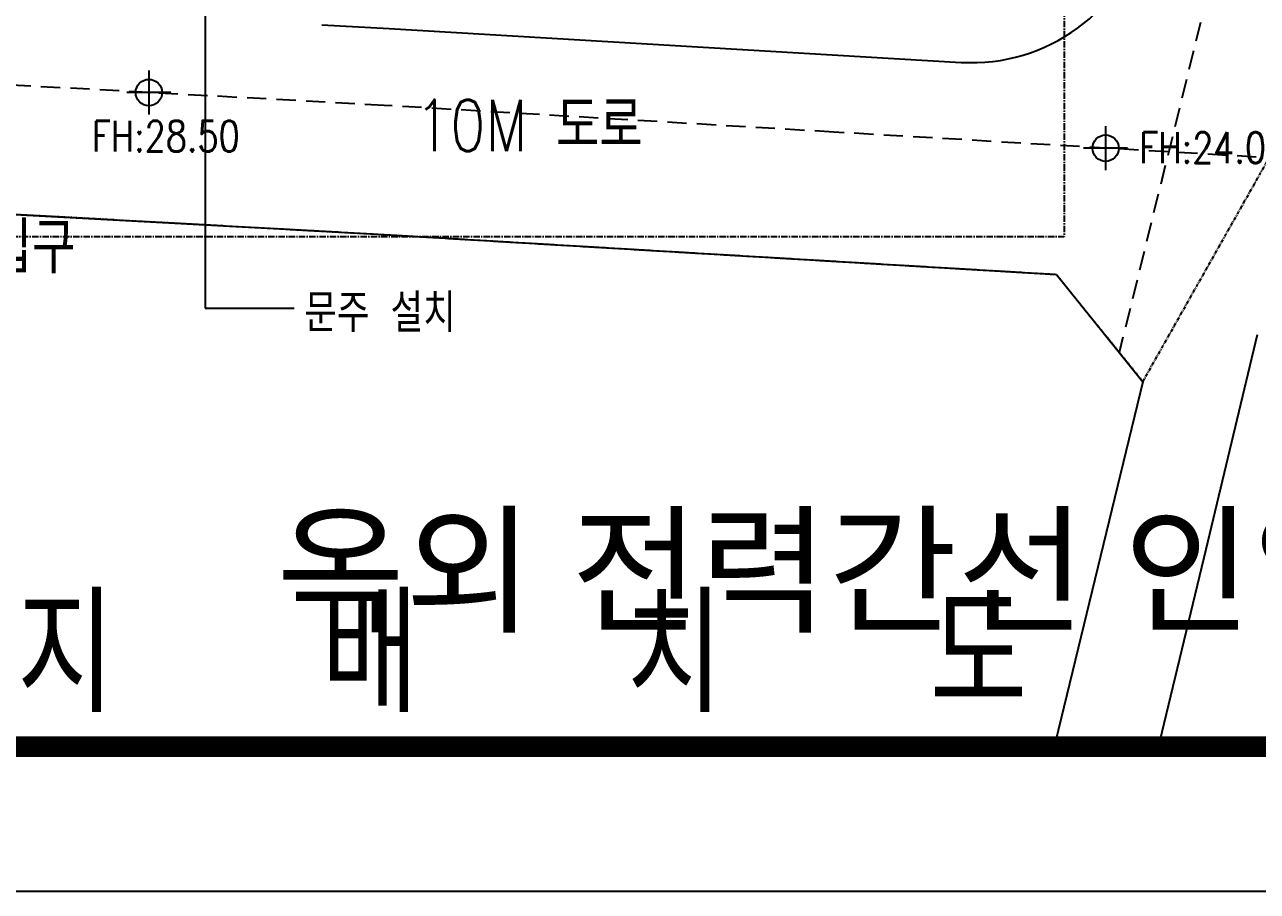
# Model space of a CAD drawing. Header units: millimetres. Extents: x 1145859089 to 1147511753, y -1047484727 to -1047247487.
# Drawn here: x 1145975026 to 1146023082, y -1047484727 to -1047450923 of the extents above; entities that cross this region are included whole.
import ezdxf
from ezdxf.enums import TextEntityAlignment as Align
from ezdxf.xclip import XClip

# ---------------------------------------------------------------- set-up
doc = ezdxf.new("R2010")
doc.units = ezdxf.units.MM
doc.header["$LTSCALE"] = 100
doc.header["$MEASUREMENT"] = 0
doc.header["$XCLIPFRAME"] = 2
for name, pattern in [('CENTERX2', [4, 2.5, -0.5, 0.5, -0.5]), ('단지배치도$0$HID', [2.3, 1.5, -0.8]), ('단지배치도$0$PHANTOM', [2.5, 1.25, -0.25, 0.25, -0.25, 0.25, -0.25])]:
    doc.linetypes.add(name, pattern=pattern)
doc.layers.get('0').update_dxf_attribs({"linetype": 'CONTINUOUS'})
doc.layers.get('Defpoints').update_dxf_attribs({"linetype": 'CONTINUOUS'})
for name, color, linetype in [('0-BLOCK', 2, 'CONTINUOUS'), ('A-SHEET-TEXT', 7, 'CONTINUOUS'), ('SHEET', 7, 'CONTINUOUS'), ('SHEET$0$BDR', 4, 'CONTINUOUS'), ('SHEET$0$sheet', 3, 'CONTINUOUS'), ('XREF', 135, 'CONTINUOUS'), ('단지배치도$0$S240910', 33, 'CONTINUOUS'), ('단지배치도$0$W240910', 135, 'CONTINUOUS')]:
    doc.layers.add(name, color=color, linetype=linetype)
doc.layers.add('단지배치도$0$DEFPOINT', color=7, linetype='CONTINUOUS', plot=False)
doc.styles.add('단지배치도$0$WS1', font='romans.shx', dxfattribs={"width": 0.8, "bigfont": 'whgtxt.shx'})
doc.styles.add('세종기술단', font='H2HDRM_1.TTF')

# ---------------------------------------------------------------- blocks, each defined once
blk = doc.blocks.new('단지배치도$0$zw$9902')
at = {"layer": '단지배치도$0$W240910', "linetype": '단지배치도$0$HID', "ltscale": 5}
for p, q in [((85754, -67181), (79558, -92337)), ((50900, -82704), (28223, -81465)), ((68433, -83744), (50900, -82704)), ((89494, -84991), (68433, -83744))]:
    blk.add_line(p, q, dxfattribs=at)
at = {"layer": '단지배치도$0$W240910'}
for p, q in [((43923, -75302), (43923, -90618)), ((48465, -79559), (51100, -79705)), ((51100, -79705), (73390, -81025)), ((41728, -81346), (41728, -83060)), ((42585, -82203), (40871, -82203)), ((79027, -83514), (79027, -85229)), ((79884, -84371), (78169, -84371)), ((43923, -90618), (47394, -90618))]:
    blk.add_line(p, q, dxfattribs=at)
at = {"layer": '단지배치도$0$W240910', "linetype": '단지배치도$0$PHANTOM'}
for p, q in [((80476, -93481), (87761, -80573)), ((28011, -86478), (50665, -87727)), ((50665, -87727), (77112, -89294)), ((77112, -89294), (80476, -93479)), ((80476, -93479), (80476, -93481))]:
    blk.add_line(p, q, dxfattribs=at)
at = {"layer": '단지배치도$0$W240910', "ltscale": 10}
for p, q in [((23551, -86250), (50665, -87727)), ((50665, -87727), (77112, -89294)), ((77112, -89294), (80476, -93479)), ((82863, -100341), (84945, -91645)), ((80476, -93479), (74189, -119387)), ((80335, -110897), (82863, -100341))]:
    blk.add_line(p, q, dxfattribs=at)
at = {"layer": '단지배치도$0$W240910'}
for centre in [(41728, -82203), (79027, -84371)]:
    blk.add_circle(centre, 514, dxfattribs=at)
blk.add_arc((73804, -74037), 7000, 266.6096, 345.597, dxfattribs=at)
at = {"layer": '단지배치도$0$DEFPOINT', "style": '단지배치도$0$WS1', "width": 0.8}
blk.add_text('단   지   배   치   도', height=4500, dxfattribs=at).set_placement((24729, -106374))
at = {"layer": '단지배치도$0$S240910', "style": '단지배치도$0$WS1', "width": 0.8}
for s, p in [('10M 도로', (56543, -84483)), ('보행자전용주출입구', (31251, -89249))]:
    blk.add_text(s, height=2000, dxfattribs=at).set_placement(p, align=Align.CENTER)
for s, height, p in [('FH:28.50', 1200, (39508, -84502)), ('FH:24.00', 1200, (80344, -84953)), ('문주 설치', 1500, (47790, -91547))]:
    blk.add_text(s, height=height, dxfattribs=at).set_placement(p)
blk = doc.blocks.new('단지배치도')
blk.add_blockref('단지배치도$0$zw$9902', (141034, 142437))
blk = doc.blocks.new('SHEET$0$zw$653F')
at = {"layer": 'Defpoints', "color": 0}
blk.add_lwpolyline([(826.33, 0), (0, 0), (0, -593.1), (826.33, -593.1)], close=True, dxfattribs=at)
at = {"layer": 'SHEET$0$sheet', "const_width": 2}
blk.add_lwpolyline([(27.5, -27.5), (813.83, -27.5), (813.83, -579), (27.5, -579)], close=True, dxfattribs=at)
blk = doc.blocks.new('SHEET$0$미소건축시트')
blk.add_blockref('SHEET$0$zw$653F', (0, 593.1))
blk = doc.blocks.new('SHEET')
at = {"layer": 'SHEET$0$BDR', "xscale": 100, "yscale": 100, "zscale": 100}
blk.add_blockref('SHEET$0$미소건축시트', (1200122, -1758265), dxfattribs=at)

msp = doc.modelspace()

# ---------------------------------------------------------------- linework, layer by layer
at = {"layer": '0-BLOCK', "color": 3, "linetype": 'CENTERX2'}
for p, q in [((1146015550.996483, -1047421569.30505, 0), (1146015550.996483, -1047459183.793068, 0)), ((1145957318.161762, -1047459183.793068), (1146015550.996483, -1047459183.793068))]:
    msp.add_line(p, q, dxfattribs=at)

# ---------------------------------------------------------------- block references
at = {"layer": 'SHEET', "linetype": 'Continuous', "ltscale": 2, "xscale": 4, "yscale": 4, "zscale": 4}
msp.add_blockref('SHEET', (1141058600.584654, -1040451665.300647), dxfattribs=at)
at = {"layer": 'XREF'}
ref = msp.add_blockref('단지배치도', (1145797106.633357, -1047513806.462535), dxfattribs=at)
XClip(ref).set_block_clipping_path([(72982.4064819524, 34919.7593965298), (360382.4067475507, 255319.7593436697)])

# ---------------------------------------------------------------- texts
at = {"layer": 'A-SHEET-TEXT', "style": '세종기술단'}
msp.add_text('옥외 전력간선 인입 설비 배선도', height=4000, dxfattribs=at).set_placement((1146020367.049651, -1047472201.357165), align=Align.MIDDLE_CENTER)

doc.saveas('drawing.dxf')
